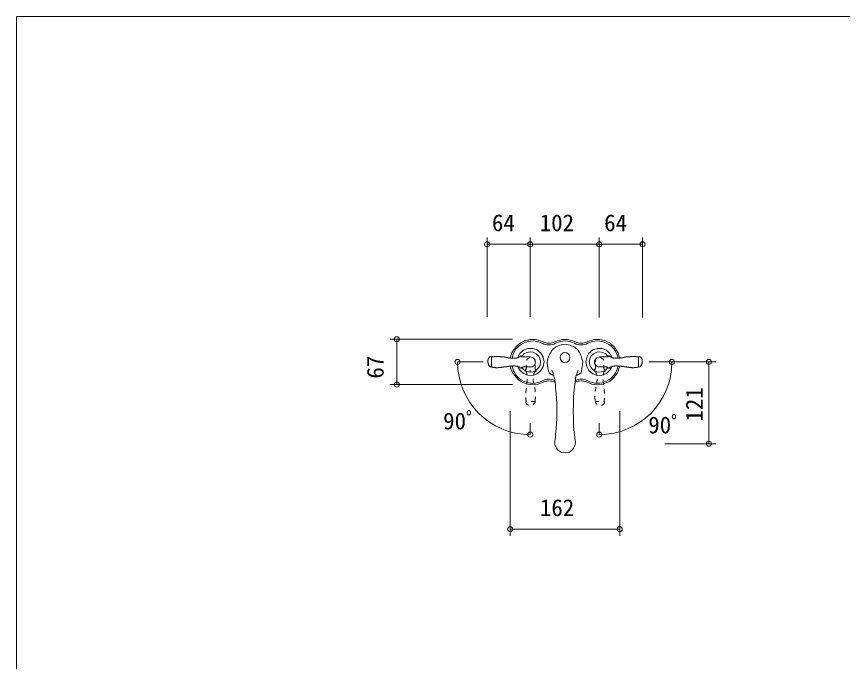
# Model space of a CAD drawing. Units: millimetres, scale not verified. Extents: x -1392 to 1350, y -947 to 991.
# Drawn here: x -1392 to -170, y 37 to 991 of the extents above; entities that cross this region are included whole.
import ezdxf
from ezdxf.enums import TextEntityAlignment as Align

# ---------------------------------------------------------------- set-up
doc = ezdxf.new("R2010")
doc.units = ezdxf.units.MM
doc.header["$LTSCALE"] = 10
for name, color, linetype, lineweight in [('0-0_0', 7, 'Continuous', 5), ('0-1____', 7, 'Continuous', 18), ('F-0', 7, 'Continuous', 5)]:
    doc.layers.add(name, color=color, linetype=linetype, lineweight=lineweight)
doc.layers.add('0-2_____-41', color=7, linetype='Continuous')
doc.styles.add('ＭＳ ゴシック', font='')
doc.styles.get('ＭＳ ゴシック').set_extended_font_data('MS Gothic')

msp = doc.modelspace()

# ---------------------------------------------------------------- linework, layer by layer
at = {"layer": '0-0_0'}
for p, q in [((-631.57, 546.89), (-631.57, 664.3)), ((-631.57, 546.89), (-631.57, 664.3)), ((-529.57, 546.27), (-529.57, 664.3)), ((-529.57, 546.27), (-529.57, 664.3)), ((-465.57, 546.27), (-465.57, 664.3)), ((-695.57, 654.3), (-631.57, 654.3)), ((-631.57, 654.3), (-529.57, 654.3)), ((-529.57, 654.3), (-465.57, 654.3)), ((-657.72, 513.84), (-839.02, 513.84)), ((-829.02, 513.84), (-829.02, 446.84)), ((-739.14, 480.37), (-701.04, 480.37)), ((-456.03, 480.36), (-357.29, 480.36)), ((-367.29, 480.36), (-367.29, 359.36)), ((-657.72, 446.84), (-839.02, 446.84)), ((-661.33, 407.68), (-661.33, 223.03)), ((-499.33, 407.68), (-499.33, 223.03)), ((-631.6, 372.84), (-631.6, 389.94)), ((-529.53, 372.84), (-529.53, 389.94)), ((-432.42, 359.36), (-357.29, 359.36)), ((-661.33, 233.03), (-499.33, 233.03))]:
    msp.add_line(p, q, dxfattribs=at)
msp.add_lwpolyline([(-695.57, 546.89), (-695.57, 547.06), (-695.57, 664.3)], dxfattribs=at)
for centre in [(-695.57, 654.3), (-631.57, 654.3), (-631.57, 654.3), (-529.57, 654.3), (-529.57, 654.3), (-465.57, 654.3), (-829.02, 513.84), (-739.14, 480.36), (-422, 480.36), (-367.29, 480.36), (-829.02, 446.84), (-631.6, 372.84), (-529.53, 372.84), (-367.29, 359.36), (-661.33, 233.03), (-499.33, 233.03)]:
    msp.add_circle(centre, 3.75, dxfattribs=at)
for centre, start, end in [((-631.6, 480.37), 180, 270), ((-529.53, 480.37), 270, 0)]:
    msp.add_arc(centre, 107.53, start, end, dxfattribs=at)
at = {"layer": '0-1____'}
for p, q in [((-691.45, 473.72), (-691.88, 473.72)), ((-631.55, 465.05), (-631.55, 468.43)), ((-564.88, 450.44), (-565.3, 450.44))]:
    msp.add_line(p, q, dxfattribs=at)
at = {"layer": '0-1____', "color": 6}
msp.add_line((-522.12, 421.65), (-522.97, 421.65), dxfattribs=at)
at = {"layer": '0-1____'}
for points in [[(-660.98, 486), (-660.13, 489.81), (-658.86, 493.62), (-656.74, 497.01), (-654.63, 500.39), (-652.09, 503.36), (-649.55, 505.9), (-646.16, 508.44), (-642.77, 510.13), (-639.39, 511.82), (-635.58, 512.67), (-631.77, 513.52), (-623.72, 513.52), (-619.91, 512.67), (-616.53, 511.4), (-612.72, 510.13), (-610.6, 509.28), (-608.48, 508.44), (-606.37, 508.01), (-601.71, 508.01), (-599.59, 508.44), (-597.48, 509.28), (-595.36, 510.13), (-591.97, 511.4), (-588.16, 512.67), (-583.93, 513.52), (-576.31, 513.52), (-572.5, 512.67), (-568.69, 511.4), (-564.88, 510.13), (-562.76, 509.28), (-560.65, 508.44), (-558.53, 508.01), (-553.87, 508.01), (-551.76, 508.44), (-549.64, 509.28), (-547.52, 510.13), (-544.14, 511.4), (-540.33, 512.67), (-536.52, 513.52)], [(-536.52, 513.52), (-528.47, 513.52), (-524.66, 512.67), (-521.28, 511.82), (-517.47, 510.13), (-514.08, 508.44), (-511.12, 505.9), (-508.15, 503.36), (-505.61, 500.39), (-503.5, 497.01), (-501.8, 493.62), (-500.53, 489.81), (-499.26, 486)], [(-647.85, 504.2), (-650.39, 501.66), (-652.93, 499.12), (-654.63, 496.16), (-656.32, 492.77), (-657.59, 489.39), (-658.44, 486)], [(-528.9, 510.98), (-532.7, 511.4), (-536.09, 510.98), (-539.9, 510.55), (-543.29, 509.28), (-546.67, 508.01), (-548.79, 506.74), (-551.33, 506.32), (-553.87, 505.9), (-556.41, 505.47), (-558.95, 505.9), (-561.07, 506.32), (-563.61, 506.74), (-566.15, 508.01), (-569.54, 509.28), (-572.92, 510.55), (-576.31, 510.98), (-580.12, 511.4), (-583.93, 510.98), (-587.31, 510.55), (-591.13, 509.28), (-594.51, 508.01), (-596.63, 506.74), (-599.17, 506.32), (-601.71, 505.9), (-604.25, 505.47), (-606.79, 505.9), (-608.91, 506.32), (-611.45, 506.74), (-613.98, 508.01), (-616.95, 509.28), (-620.76, 510.55), (-624.15, 510.98), (-627.53, 511.4), (-631.34, 510.98), (-634.73, 510.55), (-638.54, 509.71), (-641.5, 508.01), (-644.89, 506.32), (-647.85, 504.2)], [(-596.63, 500.39), (-594.51, 502.09), (-592.4, 503.36), (-590.28, 504.2), (-587.74, 505.05), (-585.2, 505.9), (-582.66, 506.32), (-580.12, 506.74), (-575.04, 505.9), (-572.5, 505.05), (-570.38, 504.2), (-567.84, 503.36), (-565.73, 502.09), (-563.61, 500.39), (-561.49, 498.7), (-560.22, 496.58), (-558.95, 494.47), (-557.68, 492.35), (-556.84, 489.81), (-555.56, 487.69), (-555.14, 485.15), (-554.3, 482.61), (-553.87, 480.07), (-554.3, 479.23), (-554.3, 474.57), (-554.72, 473.72), (-554.72, 472.03), (-555.14, 470.76), (-555.14, 469.07), (-555.56, 468.22), (-555.56, 467.37), (-555.99, 466.53), (-555.99, 465.68), (-556.41, 464.83), (-556.41, 464.41), (-556.84, 463.99), (-557.26, 463.56), (-557.68, 463.14), (-558.11, 463.14), (-558.53, 462.72)], [(-501.8, 486), (-502.65, 489.39), (-503.92, 492.77), (-505.61, 496.16), (-507.73, 499.12), (-509.84, 501.66), (-512.39, 504.2), (-515.35, 506.32), (-518.73, 508.01), (-522.12, 509.71), (-525.51, 510.55), (-528.9, 510.98)], [(-644.04, 472.03), (-643.62, 472.45), (-642.77, 472.45), (-642.35, 472.88), (-629.65, 472.88), (-628.38, 473.3), (-627.11, 474.15), (-625.84, 474.99), (-624.99, 476.26), (-624.57, 477.53), (-624.15, 478.8), (-623.72, 480.07), (-624.15, 481.77), (-624.57, 483.04), (-624.99, 484.31), (-625.84, 485.15), (-627.11, 486.42), (-629.65, 487.27), (-631.34, 487.69), (-643.2, 487.69), (-643.62, 488.12), (-644.47, 488.12), (-644.47, 489.39), (-646.16, 489.39), (-646.16, 488.54), (-646.58, 488.54), (-646.58, 488.12), (-647.01, 488.12), (-647.43, 487.69), (-647.85, 487.69), (-647.85, 487.27), (-648.7, 487.27), (-648.7, 486.85), (-649.55, 486.85), (-649.97, 486.42), (-651.24, 486.42), (-651.66, 486), (-661.82, 486), (-661.82, 486.42), (-664.79, 486.42)], [(-650.6, 486.63), (-647.22, 492.99), (-641.71, 497.64), (-635.36, 500.18), (-628.17, 500.18), (-621.39, 498.07), (-615.89, 493.41), (-612.5, 487.48), (-611.23, 480.29), (-612.5, 473.51), (-615.89, 467.59), (-621.39, 462.93), (-628.17, 460.39), (-635.36, 460.81), (-641.71, 463.35), (-647.22, 468.01), (-650.6, 473.94)], [(-644.25, 488.33), (-640.87, 492.14), (-636.63, 494.26), (-631.98, 495.52), (-627.32, 494.68), (-623.09, 492.56), (-619.28, 489.6), (-617.16, 484.94), (-616.31, 480.29), (-617.16, 475.63), (-619.28, 471.4), (-623.09, 468.01), (-627.32, 465.89), (-631.98, 465.47), (-636.63, 466.32), (-640.87, 468.85), (-644.25, 472.24)], [(-596.2, 457.21), (-596.2, 458.06), (-596.63, 458.91), (-596.63, 459.75), (-597.05, 460.6), (-597.48, 461.02), (-598.32, 461.02), (-598.75, 461.45), (-599.17, 461.45), (-599.59, 461.87), (-600.44, 461.87), (-600.86, 462.29), (-601.29, 462.29), (-601.71, 462.72), (-602.13, 463.14), (-602.56, 463.14), (-602.98, 463.56), (-603.4, 463.99), (-603.83, 464.41), (-603.83, 464.83), (-604.25, 465.68), (-604.67, 466.53), (-604.67, 468.22), (-605.09, 469.07), (-605.09, 469.91), (-605.52, 470.76), (-605.52, 472.88), (-605.94, 473.72), (-605.94, 476.26), (-606.37, 477.53), (-606.37, 480.07), (-605.94, 482.61), (-605.52, 485.15), (-604.67, 487.69), (-603.83, 489.81), (-602.56, 492.35), (-601.29, 494.47), (-600.02, 496.58), (-598.75, 498.7), (-596.63, 500.39)], [(-510.48, 473.94), (-513.87, 468.01), (-518.95, 463.35), (-525.72, 460.81), (-532.49, 460.39), (-539.27, 462.93), (-544.77, 467.59), (-548.16, 473.51), (-549.43, 480.29), (-548.16, 487.48), (-544.77, 493.41), (-539.27, 498.07), (-532.49, 500.18), (-525.72, 500.18), (-518.95, 497.64), (-513.87, 492.99), (-510.48, 486.63)], [(-516.83, 472.24), (-519.79, 468.85), (-524.03, 466.32), (-528.68, 465.47), (-533.34, 465.89), (-538, 468.01), (-541.38, 471.4), (-543.5, 475.63), (-544.35, 480.29), (-543.5, 484.94), (-541.38, 489.6), (-538, 492.56), (-533.34, 494.68), (-528.68, 495.52), (-524.03, 494.26), (-519.79, 492.14), (-516.83, 488.33)], [(-534.4, 485.15), (-533.13, 486.42), (-530.59, 487.27), (-529.32, 487.69), (-517.47, 487.69), (-517.04, 488.12), (-516.2, 488.12), (-516.2, 488.54), (-515.77, 488.54), (-515.77, 489.39), (-514.5, 489.39), (-514.5, 488.96), (-514.08, 488.96), (-514.08, 488.54), (-513.66, 488.54), (-513.66, 488.12), (-513.23, 488.12), (-512.81, 487.69), (-512.39, 487.69), (-512.39, 487.27), (-511.54, 487.27), (-511.54, 486.85), (-510.27, 486.85), (-510.27, 486.42), (-509, 486.42), (-508.58, 486), (-498.42, 486), (-498.42, 486.42), (-495.03, 486.42), (-495.03, 486.85), (-492.49, 486.85), (-492.49, 487.27), (-490.37, 487.27), (-490.37, 487.69), (-487.41, 487.69), (-487.41, 488.12), (-484.02, 488.12), (-484.02, 488.54), (-475.13, 488.54), (-475.13, 488.12)], [(-691.88, 473.72), (-691.88, 474.15), (-692.3, 474.57), (-692.73, 474.99), (-693.15, 475.42), (-693.15, 475.84), (-693.57, 475.84), (-693.57, 477.53), (-694, 477.96), (-694, 478.8), (-694.42, 478.8), (-694.42, 483.04), (-694, 483.46), (-694, 484.73), (-693.57, 485.15), (-693.57, 485.58), (-693.15, 486), (-693.15, 486.42), (-692.73, 486.42), (-692.73, 486.85), (-692.3, 486.85), (-692.3, 487.27), (-691.88, 487.27), (-691.88, 487.69), (-691.45, 487.69), (-691.45, 488.12), (-690.19, 488.12), (-690.19, 488.54), (-689.76, 488.54), (-689.34, 488.12), (-689.34, 487.69), (-688.92, 487.69), (-688.92, 474.15), (-689.34, 473.72), (-689.34, 473.3), (-689.76, 472.88), (-690.61, 472.88), (-690.61, 473.3), (-691.03, 473.3), (-691.45, 473.72)], [(-664.79, 486.42), (-665.21, 486.85), (-667.33, 486.85), (-667.75, 487.27), (-669.87, 487.27), (-669.87, 487.69), (-672.41, 487.69), (-672.83, 488.12), (-675.79, 488.12), (-676.22, 488.54), (-685.11, 488.54), (-685.11, 488.12), (-687.65, 488.12), (-687.65, 487.69), (-688.49, 487.69), (-688.92, 487.27)], [(-516.2, 472.03), (-516.62, 472.03), (-517.04, 472.45), (-517.89, 472.45), (-518.31, 472.88), (-530.59, 472.88), (-531.86, 473.3), (-533.13, 474.15), (-534.4, 474.99), (-535.25, 476.26), (-536.09, 477.53), (-536.52, 478.8), (-536.52, 481.77), (-536.09, 483.04), (-535.25, 484.31), (-534.4, 485.15)], [(-475.13, 488.12), (-473.02, 488.12), (-472.59, 487.69), (-471.75, 487.69), (-471.75, 487.27), (-471.32, 487.27)], [(-688.92, 472.88), (-688.07, 472.88), (-688.07, 472.45), (-686.8, 472.45), (-686.38, 472.03), (-682.99, 472.03), (-682.56, 471.61), (-679.18, 471.61), (-679.18, 472.03), (-674.52, 472.03), (-674.1, 472.45), (-671.14, 472.45), (-671.14, 472.88), (-669.02, 472.88), (-669.02, 473.3), (-666.9, 473.3), (-666.48, 473.72), (-663.52, 473.72), (-663.52, 474.15), (-658.86, 474.15), (-658.86, 474.57), (-653.78, 474.57), (-653.78, 474.15), (-650.81, 474.15), (-650.39, 473.72), (-649.55, 473.72), (-649.12, 473.3), (-648.28, 473.3), (-647.85, 472.88), (-647.43, 472.88), (-647.43, 472.45), (-647.01, 472.45), (-647.01, 472.03), (-646.58, 472.03), (-646.58, 471.61), (-646.16, 471.61), (-646.16, 471.18), (-644.47, 471.18), (-644.47, 472.03), (-644.04, 472.03)], [(-660.98, 474.15), (-660.13, 470.34), (-658.86, 466.95), (-656.74, 463.14), (-654.63, 460.18), (-652.09, 457.21), (-649.55, 454.25), (-646.16, 452.13), (-642.77, 450.02), (-639.39, 448.75), (-635.58, 447.48), (-631.77, 447.05), (-627.95, 446.63), (-623.72, 447.05)], [(-595.36, 452.98), (-597.48, 453.83), (-600.02, 454.25), (-602.13, 454.67), (-607.21, 454.67), (-609.33, 454.25), (-611.45, 453.4), (-613.98, 452.56), (-616.95, 450.86), (-620.76, 450.02), (-624.15, 449.17), (-631.34, 449.17), (-634.73, 449.59), (-638.54, 450.86), (-641.5, 452.13), (-644.89, 453.83), (-647.85, 455.94), (-650.39, 458.48), (-652.93, 461.45), (-654.63, 464.41), (-656.32, 467.37), (-657.59, 470.76), (-658.44, 474.57)], [(-599.59, 468.22), (-599.59, 467.37), (-599.17, 466.53), (-598.75, 465.68), (-598.32, 464.83), (-598.32, 464.41), (-597.9, 463.56), (-597.48, 462.72), (-597.48, 461.87), (-597.05, 461.02), (-597.05, 460.6)], [(-501.8, 474.57), (-502.65, 470.76), (-503.92, 467.37), (-505.61, 464.41), (-507.73, 461.45), (-509.84, 458.48), (-512.39, 455.94), (-515.35, 453.83), (-518.73, 452.13), (-522.12, 450.86), (-525.51, 449.59), (-528.9, 449.17), (-536.09, 449.17), (-539.9, 450.02), (-543.29, 450.86), (-546.67, 452.56), (-548.79, 453.4), (-550.91, 454.25), (-553.45, 454.67), (-558.11, 454.67), (-560.65, 454.25), (-562.76, 453.83), (-564.88, 452.98)], [(-563.61, 460.6), (-563.19, 461.02), (-562.76, 461.87), (-562.76, 462.72), (-562.34, 463.56), (-562.34, 464.41), (-561.92, 464.83), (-561.49, 465.68), (-561.07, 466.53), (-561.07, 467.37), (-560.65, 468.22)], [(-524.66, 447.48), (-521.28, 448.75), (-517.47, 450.02), (-514.08, 452.13), (-511.12, 454.25), (-508.15, 457.21), (-505.61, 460.18), (-503.5, 463.14), (-501.8, 466.95), (-500.53, 470.34), (-499.26, 474.15)], [(-471.32, 472.88), (-472.17, 472.88), (-472.17, 472.45), (-473.86, 472.45), (-473.86, 472.03), (-477.67, 472.03), (-477.67, 471.61), (-481.06, 471.61), (-481.48, 472.03), (-485.72, 472.03), (-485.72, 472.45), (-488.68, 472.45), (-489.1, 472.88), (-491.22, 472.88), (-491.22, 473.3), (-493.34, 473.3), (-493.34, 473.72), (-496.72, 473.72), (-497.15, 474.15), (-501.38, 474.15), (-501.38, 474.57), (-506.46, 474.57), (-506.46, 474.15), (-509.84, 474.15), (-509.84, 473.72), (-511.12, 473.72), (-511.12, 473.3), (-511.96, 473.3), (-512.39, 472.88), (-512.81, 472.88), (-512.81, 472.45), (-513.23, 472.45), (-513.66, 472.03), (-514.08, 472.03), (-514.08, 471.61), (-514.5, 471.18), (-515.77, 471.18), (-515.77, 471.61), (-516.2, 471.61), (-516.2, 472.03)], [(-623.72, 447.05), (-619.91, 447.48), (-616.53, 448.75), (-612.72, 450.44), (-610.6, 451.29), (-608.48, 452.13), (-606.37, 452.13), (-604.25, 452.56), (-601.71, 452.13), (-599.59, 452.13), (-597.48, 451.29), (-595.36, 450.44), (-594.94, 450.44)], [(-580.12, 345.88), (-583.08, 346.3), (-586.05, 347.15), (-588.59, 348.42), (-591.13, 350.53), (-592.82, 352.65), (-594.51, 355.61), (-595.36, 358.15), (-595.36, 364.08), (-594.94, 365.35), (-594.94, 366.62), (-594.51, 367.89), (-594.51, 370.85), (-594.09, 372.12), (-594.09, 374.66), (-593.67, 376.36), (-593.67, 378.9), (-593.24, 380.17), (-593.24, 384.4), (-592.82, 385.67), (-592.82, 392.44), (-592.4, 393.71), (-592.4, 422.5), (-592.82, 423.77), (-592.82, 429.27), (-593.24, 430.97), (-593.24, 434.78), (-593.67, 436.05), (-593.67, 439.01), (-594.09, 440.28), (-594.09, 442.82), (-594.51, 444.51), (-594.51, 447.05), (-594.94, 448.32), (-594.94, 451.29), (-595.36, 451.29), (-595.36, 455.52), (-595.78, 455.52), (-595.78, 456.37), (-596.2, 457.21)], [(-558.53, 462.72), (-558.95, 462.29), (-559.38, 462.29), (-559.8, 461.87), (-561.07, 461.87), (-561.07, 461.45), (-561.92, 461.45), (-561.92, 461.02), (-562.76, 461.02), (-563.19, 460.6), (-563.61, 460.6), (-563.61, 459.75), (-564.03, 458.91), (-564.03, 458.06), (-564.45, 457.21), (-564.45, 456.37), (-564.88, 455.94), (-564.88, 452.56), (-565.3, 452.13), (-565.3, 448.75), (-565.73, 448.75), (-565.73, 445.78), (-566.15, 444.51), (-566.15, 441.55), (-566.57, 440.28), (-566.57, 437.74), (-567, 436.05), (-567, 432.24), (-567.42, 430.97), (-567.42, 425.46), (-567.84, 423.77), (-567.84, 413.19), (-568.27, 411.49), (-568.27, 403.45), (-567.84, 402.18), (-567.84, 391.17), (-567.42, 389.9), (-567.42, 384.4), (-567, 383.13), (-567, 378.9)], [(-564.88, 450.44), (-562.76, 451.29), (-560.65, 452.13), (-558.53, 452.13), (-556.41, 452.56), (-553.87, 452.13), (-551.76, 452.13), (-549.64, 451.29), (-547.52, 450.44), (-544.14, 448.75), (-540.33, 447.48), (-536.52, 447.05), (-532.7, 446.63), (-528.47, 447.05), (-524.66, 447.48)], [(-567, 378.9), (-566.57, 377.63), (-566.57, 374.66), (-566.15, 373.39), (-566.15, 370.85), (-565.73, 369.58), (-565.73, 366.62), (-565.3, 365.35), (-565.3, 364.08), (-564.88, 362.81), (-564.88, 361.12), (-565.3, 358.15), (-566.15, 355.61), (-567.42, 352.65), (-569.11, 350.53), (-571.65, 348.42), (-574.19, 347.15), (-577.16, 346.3), (-580.12, 345.88)]]:
    msp.add_lwpolyline(points, dxfattribs=at)
at = {"layer": '0-1____', "color": 6}
for points in [[(-636.84, 482.61), (-636.42, 483.88), (-635.58, 484.73), (-634.73, 485.58), (-633.46, 486), (-632.19, 486.42)], [(-624.57, 480.07), (-624.57, 481.34), (-624.99, 482.61), (-625.42, 483.46)], [(-535.25, 480.07), (-535.25, 481.34), (-534.82, 482.61), (-534.4, 483.46)], [(-528.47, 486.85), (-527.63, 486.42), (-526.36, 486), (-525.51, 485.58), (-524.24, 484.73), (-523.39, 483.88), (-522.97, 482.61)], [(-638.12, 468.64), (-638.54, 468.64), (-638.96, 468.22), (-638.96, 466.95), (-638.54, 466.95), (-638.54, 466.53), (-638.12, 466.53), (-638.12, 466.1), (-637.69, 466.1), (-637.69, 465.26), (-637.27, 465.26), (-637.27, 464.41), (-636.84, 463.99), (-636.84, 463.14), (-636.42, 462.72), (-636.42, 461.45)], [(-638.12, 468.64), (-638.12, 469.07), (-637.69, 469.49), (-637.69, 470.76), (-637.27, 471.18), (-637.27, 475.42)], [(-626.69, 462.29), (-626.26, 462.29), (-626.26, 463.14), (-625.84, 463.56), (-625.84, 463.99), (-625.42, 464.41), (-625.42, 464.83), (-624.99, 465.26), (-624.99, 465.68), (-624.57, 465.68), (-624.57, 466.1), (-624.15, 466.1), (-624.15, 466.53), (-623.72, 466.53), (-623.72, 466.95), (-622.88, 466.95), (-622.88, 468.22), (-623.3, 468.64), (-623.72, 468.64), (-623.72, 469.07), (-624.15, 469.49), (-624.15, 470.34), (-624.57, 470.76), (-624.57, 475.42)], [(-533.13, 461.87), (-533.55, 462.29), (-533.55, 463.14), (-533.98, 463.56), (-533.98, 463.99), (-534.4, 464.41), (-534.4, 464.83), (-534.82, 464.83), (-534.82, 465.68), (-535.25, 465.68), (-535.25, 466.1), (-535.67, 466.1), (-535.67, 466.53), (-536.09, 466.53), (-536.52, 466.95), (-536.94, 466.95), (-536.94, 468.22), (-536.52, 468.64), (-536.09, 468.64), (-536.09, 469.07), (-535.67, 469.49), (-535.67, 470.76), (-535.25, 471.18), (-535.25, 475.42)], [(-522.55, 475.42), (-522.55, 470.76), (-522.12, 470.34), (-522.12, 469.49), (-521.7, 469.07), (-521.7, 468.64), (-521.28, 468.64), (-520.85, 468.22), (-520.85, 466.95), (-521.28, 466.95), (-521.7, 466.53), (-521.7, 466.1), (-522.12, 466.1), (-522.12, 465.68), (-522.55, 465.68), (-522.55, 464.83), (-522.97, 464.41), (-522.97, 463.56), (-523.39, 463.14), (-523.39, 461.45), (-523.81, 461.02)], [(-636.42, 447.9), (-636.42, 451.29), (-636, 451.29), (-636, 454.67)], [(-626.69, 448.75), (-626.69, 451.71), (-627.11, 451.71), (-627.11, 455.52)], [(-532.7, 455.1), (-532.7, 452.56), (-533.13, 452.56), (-533.13, 448.75), (-533.55, 448.75)], [(-523.81, 453.83), (-523.81, 450.44), (-523.39, 450.02), (-523.39, 446.63)], [(-638.12, 434.35), (-638.12, 437.32), (-637.69, 437.74), (-637.69, 440.7), (-637.27, 440.7), (-637.27, 441.13)], [(-624.15, 436.05), (-624.15, 437.32), (-624.57, 437.74), (-624.57, 439.43), (-624.99, 439.43), (-624.99, 441.97), (-625.42, 441.97), (-625.42, 442.4)], [(-534.82, 442.82), (-534.82, 440.28), (-535.25, 440.28), (-535.25, 437.74), (-535.67, 437.74), (-535.67, 436.47)], [(-522.55, 440.28), (-522.12, 440.28), (-522.12, 436.89), (-521.7, 436.89), (-521.7, 433.93)], [(-624.99, 422.5), (-624.57, 422.5), (-624.57, 423.77), (-624.15, 424.19), (-624.15, 425.89), (-623.72, 426.31), (-623.72, 428.85)], [(-536.09, 429.7), (-536.09, 425.46), (-535.67, 425.46), (-535.67, 423.77), (-535.25, 423.35)], [(-633.88, 416.57), (-635.15, 416.57), (-635.15, 417), (-635.58, 417), (-636, 417.42), (-636.42, 417.42), (-636.42, 417.84), (-636.84, 417.84), (-636.84, 418.27), (-637.27, 418.27), (-637.27, 418.69), (-637.69, 418.69), (-637.69, 419.54), (-638.12, 419.96), (-638.12, 421.23), (-637.69, 421.23), (-637.69, 421.65), (-637.27, 421.65), (-637.27, 422.08), (-637.69, 422.08), (-637.69, 423.77), (-638.12, 423.77), (-638.12, 427.58)], [(-630.07, 421.65), (-624.99, 421.65), (-624.57, 421.23), (-624.57, 419.96), (-624.99, 419.96), (-624.99, 419.54), (-625.42, 419.54), (-625.42, 418.69), (-625.84, 418.69), (-626.26, 418.27), (-626.69, 417.84), (-626.69, 417.42), (-627.11, 417.42), (-627.53, 417)], [(-532.7, 417.42), (-533.13, 417.42), (-533.13, 417.84), (-533.55, 417.84), (-533.55, 418.27), (-533.98, 418.27), (-533.98, 418.69), (-534.4, 418.69), (-534.4, 419.54), (-534.82, 419.54), (-534.82, 419.96), (-535.25, 419.96), (-535.25, 421.65), (-530.17, 421.65)], [(-522.12, 421.65), (-522.12, 421.23), (-521.7, 421.23), (-521.7, 419.96), (-522.12, 419.54), (-522.12, 418.69), (-522.55, 418.69), (-522.97, 418.27), (-523.39, 417.84), (-523.39, 417.42), (-523.81, 417.42), (-524.24, 417), (-524.66, 417), (-524.66, 416.57), (-525.93, 416.57), (-526.36, 416.15)], [(-521.7, 426.73), (-521.7, 424.19), (-522.12, 424.19), (-522.12, 422.5), (-522.55, 422.5), (-522.55, 421.65)]]:
    msp.add_lwpolyline(points, dxfattribs=at)
at = {"layer": '0-1____'}
msp.add_lwpolyline([(-471.32, 487.69), (-471.32, 473.3), (-470.9, 473.3), (-470.48, 472.88), (-469.63, 472.88), (-469.63, 473.3), (-469.2, 473.3), (-469.2, 473.72), (-468.36, 473.72), (-468.36, 474.15), (-467.94, 474.57), (-467.51, 474.99), (-467.09, 475.42), (-467.09, 476.69), (-466.67, 476.69), (-466.67, 477.53), (-466.24, 477.96), (-466.24, 484.31), (-466.67, 484.31), (-466.67, 485.58), (-467.09, 486), (-467.09, 486.42), (-467.51, 486.42), (-467.51, 486.85), (-467.94, 486.85), (-467.94, 487.27), (-468.36, 487.27), (-468.36, 487.69), (-468.78, 487.69), (-469.2, 488.12), (-469.63, 488.12), (-470.05, 488.54), (-470.48, 488.54), (-470.9, 488.12), (-470.9, 487.69)], close=True, dxfattribs=at)
msp.add_ellipse((-580.33, 486.85), major_axis=(0, 7.41), ratio=0.971518, dxfattribs=at)
at = {"layer": 'F-0'}
msp.add_lwpolyline([(-1391.5, 991.14), (1350.16, 991.14), (1350.16, -947.41), (-1391.5, -947.41)], close=True, dxfattribs=at)

# ---------------------------------------------------------------- texts
at = {"layer": '0-0_0', "style": 'ＭＳ ゴシック'}
for s, p in [('64', (-688.26, 666.21)), ('102', (-617.61, 666.21)), ('64', (-522.26, 666.21)), ('162', (-617.37, 244.95))]:
    msp.add_text(s, height=24.89, dxfattribs=at).set_placement(p, align=Align.BOTTOM_LEFT)
for s, p in [('67', (-840.93, 455.65)), ('121', (-369.2, 392.2))]:
    msp.add_text(s, height=24.89, rotation=90, dxfattribs=at).set_placement(p, align=Align.BOTTOM_LEFT)
at = {"layer": '0-2_____-41', "style": 'ＭＳ ゴシック'}
for p in [(-760.46, 373.05), (-457.05, 367.25)]:
    msp.add_text('90ﾟ', height=24.89, dxfattribs=at).set_placement(p, align=Align.BOTTOM_LEFT)

doc.saveas('drawing.dxf')
